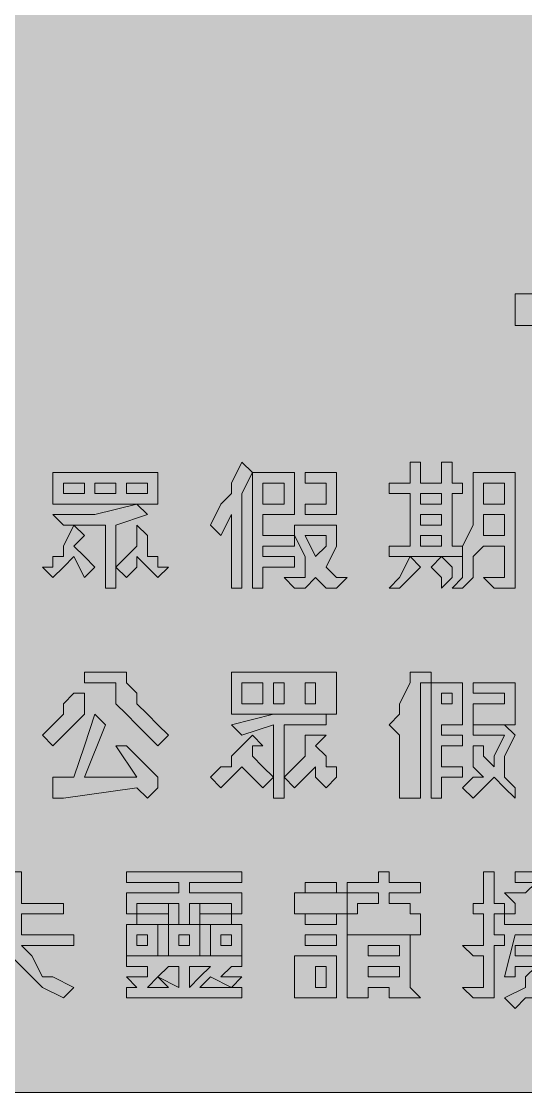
# Model space of a CAD drawing. Header units: metres. Extents: x 10 to 558, y 11 to 260.
# Drawn here: x 115.3 to 172.9, y 11.3 to 133.6 of the extents above; entities that cross this region are included whole.
import ezdxf

# ---------------------------------------------------------------- set-up
doc = ezdxf.new("R2010")
doc.units = ezdxf.units.M
doc.layers.add('FILL_BLUE_0000FF', color=7, linetype='Continuous', true_color=0x0000ff)
doc.layers.add('FILL_WHITE_FFFFFF', color=7, linetype='Continuous', true_color=0xffffff)

msp = doc.modelspace()

# ---------------------------------------------------------------- hatches: boundary and pattern name
at = {"layer": 'FILL_BLUE_0000FF', "true_color": 0x0000ff}
h = msp.add_hatch(color=7, dxfattribs=at)
h.dxf.hatch_style = 1
h.paths.add_polyline_path([(551.8, 259.63), (552.54, 259.47), (553.8, 258.93), (554.83, 258.16), (555.75, 257.28), (556.54, 256.78), (557.14, 256.19), (557.56, 255.55), (557.85, 254.88), (558.11, 253.57), (558.15, 252.48), (558.15, 18.48), (558.15, 16.08), (555.75, 13.68), (554.83, 12.8), (553.8, 12.03), (552.54, 11.49), (551.8, 11.33), (550.95, 11.28), (16.95, 11.28), (16.05, 11.3), (15.15, 11.43), (14.25, 11.79), (13.35, 12.48), (12.6, 12.63), (11.83, 12.99), (10.95, 13.68), (10.55, 14.18), (10.26, 14.77), (9.9, 16.08), (9.75, 18.48), (9.75, 252.48), (9.75, 254.88), (9.94, 255.76), (10.35, 256.53), (10.95, 257.28), (11.83, 257.99), (12.6, 258.48), (13.14, 258.97), (13.3, 259.28), (13.35, 259.68), (16.95, 259.68), (550.95, 259.68), (551.8, 259.63)])
at = {"layer": 'FILL_WHITE_FFFFFF', "true_color": 0xffffff}
h = msp.add_hatch(color=7, dxfattribs=at)
h.dxf.hatch_style = 1
h.paths.add_polyline_path([(200.55, 102.48), (200.55, 98.88), (171.75, 98.88), (171.75, 102.48), (200.55, 102.48)])
h = msp.add_hatch(color=7, dxfattribs=at)
h.dxf.hatch_style = 1
h.paths.add_polyline_path([(140.55, 79.68), (140.55, 68.88), (139.35, 68.88), (139.35, 77.28), (138.15, 74.88), (136.95, 76.08), (138.15, 78.48), (139.35, 79.68), (139.35, 80.88), (140.55, 83.28), (141.75, 82.08), (140.55, 79.68)])
h = msp.add_hatch(color=7, dxfattribs=at)
h.dxf.hatch_style = 1
h.paths.add_polyline_path([(160.95, 82.08), (160.95, 80.88), (163.35, 80.88), (163.35, 83.28), (164.55, 83.28), (164.55, 82.08), (164.55, 80.88), (165.75, 80.88), (165.75, 79.68), (164.55, 79.68), (164.55, 73.68), (165.75, 73.68), (165.75, 72.48), (157.35, 72.48), (157.35, 73.68), (159.75, 73.68), (159.75, 79.68), (157.35, 79.68), (157.35, 80.88), (159.75, 80.88), (159.75, 83.28), (160.95, 83.28), (160.95, 82.08)])
h.paths.add_polyline_path([(160.95, 76.08), (163.35, 76.08), (163.35, 77.28), (160.95, 77.28), (160.95, 76.08)], flags=16)
h.paths.add_polyline_path([(160.95, 74.88), (160.95, 73.68), (163.35, 73.68), (163.35, 74.88), (160.95, 74.88)], flags=16)
h.paths.add_polyline_path([(163.35, 79.68), (160.95, 79.68), (160.95, 78.48), (163.35, 78.48), (163.35, 79.68)], flags=16)
h = msp.add_hatch(color=7, dxfattribs=at)
h.dxf.hatch_style = 1
h.paths.add_polyline_path([(118.95, 82.08), (130.95, 82.08), (130.95, 78.48), (118.95, 78.48), (118.95, 82.08)])
h.paths.add_polyline_path([(120.15, 79.68), (122.55, 79.68), (122.55, 80.88), (120.15, 80.88), (120.15, 79.68)], flags=16)
h.paths.add_polyline_path([(123.75, 80.88), (123.75, 79.68), (126.15, 79.68), (126.15, 80.88), (123.75, 80.88)], flags=16)
h.paths.add_polyline_path([(129.75, 80.88), (127.35, 80.88), (127.35, 79.68), (129.75, 79.68), (129.75, 80.88)], flags=16)
h = msp.add_hatch(color=7, dxfattribs=at)
h.dxf.hatch_style = 1
h.paths.add_polyline_path([(146.55, 77.28), (142.95, 77.28), (142.95, 74.88), (146.55, 74.88), (146.55, 73.68), (142.95, 73.68), (142.95, 72.48), (146.55, 72.48), (146.55, 71.28), (142.95, 71.28), (142.95, 68.88), (141.75, 68.88), (141.75, 82.08), (146.55, 82.08), (146.55, 77.28)])
h.paths.add_polyline_path([(145.35, 80.88), (142.95, 80.88), (142.95, 78.48), (145.35, 78.48), (145.35, 80.88)], flags=16)
h = msp.add_hatch(color=7, dxfattribs=at)
h.dxf.hatch_style = 1
h.paths.add_polyline_path([(151.35, 82.08), (151.35, 77.28), (147.75, 77.28), (147.75, 78.48), (150.15, 78.48), (150.15, 80.88), (147.75, 80.88), (147.75, 82.08), (151.35, 82.08)])
h = msp.add_hatch(color=7, dxfattribs=at)
h.dxf.hatch_style = 1
h.paths.add_polyline_path([(171.75, 68.88), (170.55, 68.88), (169.35, 68.88), (168.15, 70.08), (169.35, 70.08), (170.55, 70.08), (170.55, 73.68), (168.15, 73.68), (166.95, 72.48), (166.95, 71.28), (166.95, 70.08), (165.75, 68.88), (164.55, 68.88), (165.75, 70.08), (165.75, 72.48), (165.75, 73.68), (166.95, 76.08), (166.95, 82.08), (171.75, 82.08), (171.75, 70.08), (171.75, 68.88)])
h.paths.add_polyline_path([(168.15, 77.28), (168.15, 74.88), (170.55, 74.88), (170.55, 77.28), (168.15, 77.28)], flags=16)
h.paths.add_polyline_path([(170.55, 80.88), (168.15, 80.88), (168.15, 78.48), (170.55, 78.48), (170.55, 80.88)], flags=16)
h = msp.add_hatch(color=7, dxfattribs=at)
h.dxf.hatch_style = 1
h.paths.add_polyline_path([(123.75, 77.28), (128.55, 78.48), (129.75, 77.28), (126.15, 76.08), (126.15, 68.88), (124.95, 68.88), (124.95, 76.08), (120.15, 76.08), (118.95, 77.28), (123.75, 77.28)])
h = msp.add_hatch(color=7, dxfattribs=at)
h.dxf.hatch_style = 1
h.paths.add_polyline_path([(122.55, 74.88), (121.35, 73.68), (122.55, 72.48), (123.75, 71.28), (122.55, 70.08), (121.35, 72.48), (120.15, 71.28), (118.95, 70.08), (117.75, 71.28), (118.95, 71.28), (118.95, 72.48), (120.15, 72.48), (120.15, 73.68), (121.35, 76.08), (122.55, 74.88)])
h = msp.add_hatch(color=7, dxfattribs=at)
h.dxf.hatch_style = 1
h.paths.add_polyline_path([(129.75, 74.88), (129.75, 73.68), (129.75, 72.48), (130.95, 72.48), (130.95, 71.28), (132.15, 71.28), (130.95, 70.08), (129.75, 71.28), (128.55, 72.48), (128.55, 71.28), (127.35, 70.08), (126.15, 71.28), (127.35, 72.48), (128.55, 73.68), (128.55, 76.08), (129.75, 74.88)])
h = msp.add_hatch(color=7, dxfattribs=at)
h.dxf.hatch_style = 1
h.paths.add_polyline_path([(150.15, 76.08), (151.35, 76.08), (151.35, 73.68), (150.15, 71.28), (151.35, 70.08), (152.55, 70.08), (151.35, 68.88), (150.15, 68.88), (148.95, 70.08), (147.75, 68.88), (146.55, 68.88), (145.35, 70.08), (147.75, 70.08), (147.75, 71.28), (147.75, 72.48), (146.55, 74.88), (146.55, 76.08), (150.15, 76.08)])
h.paths.add_polyline_path([(150.15, 73.68), (150.15, 74.88), (147.75, 74.88), (148.95, 72.48), (150.15, 73.68)], flags=16)
h = msp.add_hatch(color=7, dxfattribs=at)
h.dxf.hatch_style = 1
h.paths.add_polyline_path([(158.55, 70.08), (159.75, 72.48), (160.95, 71.28), (159.75, 70.08), (158.55, 68.88), (157.35, 68.88), (158.55, 70.08)])
h = msp.add_hatch(color=7, dxfattribs=at)
h.dxf.hatch_style = 1
h.paths.add_polyline_path([(164.55, 71.28), (164.55, 70.08), (163.35, 68.88), (163.35, 70.08), (162.15, 71.28), (163.35, 72.48), (164.55, 71.28)])
h = msp.add_hatch(color=7, dxfattribs=at)
h.dxf.hatch_style = 1
h.paths.add_polyline_path([(127.35, 59.28), (127.35, 58.08), (128.55, 56.88), (128.55, 55.68), (129.75, 54.48), (130.95, 53.28), (132.15, 52.08), (130.95, 50.88), (128.55, 53.28), (127.35, 54.48), (126.15, 55.68), (126.15, 58.08), (122.55, 58.08), (122.55, 59.28), (127.35, 59.28)])
h = msp.add_hatch(color=7, dxfattribs=at)
h.dxf.hatch_style = 1
h.paths.add_polyline_path([(139.35, 59.28), (151.35, 59.28), (151.35, 54.48), (139.35, 54.48), (139.35, 59.28)])
h.paths.add_polyline_path([(140.55, 55.68), (142.95, 55.68), (142.95, 58.08), (140.55, 58.08), (140.55, 55.68)], flags=16)
h.paths.add_polyline_path([(144.15, 58.08), (144.15, 55.68), (145.35, 55.68), (145.35, 58.08), (144.15, 58.08)], flags=16)
h.paths.add_polyline_path([(148.95, 58.08), (147.75, 58.08), (147.75, 55.68), (148.95, 55.68), (148.95, 58.08)], flags=16)
h = msp.add_hatch(color=7, dxfattribs=at)
h.dxf.hatch_style = 1
h.paths.add_polyline_path([(158.55, 54.48), (158.55, 55.68), (159.75, 58.08), (159.75, 59.28), (160.95, 59.28), (162.15, 59.28), (162.15, 58.08), (160.95, 58.08), (160.95, 55.68), (160.95, 44.88), (158.55, 44.88), (158.55, 52.08), (157.35, 53.28), (158.55, 54.48)])
h = msp.add_hatch(color=7, dxfattribs=at)
h.dxf.hatch_style = 1
h.paths.add_polyline_path([(165.75, 53.28), (163.35, 53.28), (163.35, 52.08), (165.75, 52.08), (165.75, 50.88), (163.35, 50.88), (163.35, 48.48), (165.75, 48.48), (165.75, 47.28), (163.35, 47.28), (163.35, 44.88), (162.15, 44.88), (162.15, 58.08), (165.75, 58.08), (165.75, 53.28)])
h.paths.add_polyline_path([(164.55, 56.88), (163.35, 56.88), (163.35, 55.68), (164.55, 55.68), (164.55, 56.88)], flags=16)
h = msp.add_hatch(color=7, dxfattribs=at)
h.dxf.hatch_style = 1
h.paths.add_polyline_path([(171.75, 58.08), (171.75, 53.28), (166.95, 53.28), (166.95, 55.68), (170.55, 55.68), (170.55, 56.88), (166.95, 56.88), (166.95, 58.08), (171.75, 58.08)])
h = msp.add_hatch(color=7, dxfattribs=at)
h.dxf.hatch_style = 1
h.paths.add_polyline_path([(122.55, 54.48), (121.35, 53.28), (120.15, 52.08), (118.95, 50.88), (117.75, 52.08), (118.95, 53.28), (120.15, 54.48), (120.15, 55.68), (121.35, 56.88), (122.55, 56.88), (122.55, 54.48)])
h = msp.add_hatch(color=7, dxfattribs=at)
h.dxf.hatch_style = 1
h.paths.add_polyline_path([(122.55, 47.28), (128.55, 47.28), (126.15, 50.88), (127.35, 50.88), (128.55, 49.68), (129.75, 48.48), (130.95, 47.28), (130.95, 46.08), (129.75, 44.88), (128.55, 46.08), (120.15, 44.88), (118.95, 44.88), (118.95, 46.08), (118.95, 47.28), (121.35, 47.28), (122.55, 50.88), (123.75, 54.48), (124.95, 53.28), (122.55, 47.28)])
h = msp.add_hatch(color=7, dxfattribs=at)
h.dxf.hatch_style = 1
h.paths.add_polyline_path([(144.15, 54.48), (148.95, 54.48), (150.15, 54.48), (150.15, 53.28), (148.95, 53.28), (145.35, 53.28), (145.35, 44.88), (144.15, 44.88), (144.15, 53.28), (140.55, 52.08), (139.35, 53.28), (144.15, 54.48)])
h = msp.add_hatch(color=7, dxfattribs=at)
h.dxf.hatch_style = 1
h.paths.add_polyline_path([(170.55, 53.28), (171.75, 52.08), (170.55, 49.68), (170.55, 47.28), (171.75, 46.08), (171.75, 44.88), (170.55, 46.08), (169.35, 47.28), (168.15, 46.08), (166.95, 44.88), (165.75, 46.08), (166.95, 47.28), (168.15, 47.28), (166.95, 48.48), (166.95, 50.88), (168.15, 50.88), (168.15, 49.68), (169.35, 48.48), (169.35, 49.68), (170.55, 52.08), (166.95, 52.08), (166.95, 53.28), (170.55, 53.28)])
h = msp.add_hatch(color=7, dxfattribs=at)
h.dxf.hatch_style = 1
h.paths.add_polyline_path([(142.95, 50.88), (141.75, 50.88), (141.75, 49.68), (142.95, 48.48), (144.15, 47.28), (142.95, 46.08), (140.55, 48.48), (139.35, 47.28), (138.15, 46.08), (136.95, 47.28), (138.15, 48.48), (139.35, 48.48), (139.35, 49.68), (140.55, 50.88), (141.75, 52.08), (142.95, 50.88)])
h = msp.add_hatch(color=7, dxfattribs=at)
h.dxf.hatch_style = 1
h.paths.add_polyline_path([(148.95, 52.08), (150.15, 52.08), (148.95, 50.88), (150.15, 49.68), (150.15, 48.48), (151.35, 48.48), (151.35, 47.28), (150.15, 46.08), (148.95, 47.28), (148.95, 48.48), (147.75, 47.28), (146.55, 46.08), (145.35, 47.28), (146.55, 48.48), (147.75, 49.68), (147.75, 50.88), (147.75, 52.08), (148.95, 52.08)])
h = msp.add_hatch(color=7, dxfattribs=at)
h.dxf.hatch_style = 1
h.paths.add_polyline_path([(108.15, 31.68), (109.35, 32.88), (109.35, 34.08), (110.55, 36.48), (111.75, 35.28), (110.55, 32.88), (112.95, 32.88), (112.95, 36.48), (114.15, 36.48), (115.35, 36.48), (115.35, 35.28), (115.35, 32.88), (120.15, 32.88), (120.15, 31.68), (115.35, 31.68), (115.35, 29.28), (121.35, 29.28), (121.35, 28.08), (115.35, 28.08), (116.55, 26.88), (117.75, 24.48), (118.95, 24.48), (121.35, 23.28), (120.15, 22.08), (117.75, 23.28), (116.55, 24.48), (115.35, 25.68), (114.15, 26.88), (112.95, 25.68), (111.75, 24.48), (110.55, 23.28), (108.15, 22.08), (106.95, 23.28), (109.35, 24.48), (110.55, 25.68), (111.75, 26.88), (112.95, 28.08), (106.95, 28.08), (106.95, 29.28), (108.15, 29.28), (106.95, 30.48), (108.15, 31.68)])
h.paths.add_polyline_path([(112.95, 29.28), (112.95, 31.68), (110.55, 31.68), (109.35, 30.48), (108.15, 29.28), (112.95, 29.28)], flags=16)
h = msp.add_hatch(color=7, dxfattribs=at)
h.dxf.hatch_style = 1
h.paths.add_polyline_path([(140.55, 36.48), (140.55, 35.28), (134.55, 35.28), (134.55, 34.08), (140.55, 34.08), (140.55, 31.68), (139.35, 31.68), (139.35, 32.88), (134.55, 32.88), (134.55, 30.48), (133.35, 30.48), (133.35, 32.88), (128.55, 32.88), (128.55, 31.68), (127.35, 31.68), (127.35, 34.08), (133.35, 34.08), (133.35, 35.28), (127.35, 35.28), (127.35, 36.48), (140.55, 36.48)])
h = msp.add_hatch(color=7, dxfattribs=at)
h.dxf.hatch_style = 1
h.paths.add_polyline_path([(156.15, 32.88), (156.15, 34.08), (152.55, 34.08), (152.55, 35.28), (156.15, 35.28), (156.15, 36.48), (157.35, 36.48), (157.35, 35.28), (160.95, 35.28), (160.95, 34.08), (157.35, 34.08), (157.35, 32.88), (159.75, 32.88), (159.75, 31.68), (160.95, 31.68), (160.95, 29.28), (152.55, 29.28), (152.55, 31.68), (153.75, 31.68), (153.75, 32.88), (156.15, 32.88)])
h = msp.add_hatch(color=7, dxfattribs=at)
h.dxf.hatch_style = 1
h.paths.add_polyline_path([(169.35, 36.48), (169.35, 35.28), (169.35, 32.88), (170.55, 32.88), (170.55, 31.68), (169.35, 31.68), (169.35, 29.28), (170.55, 29.28), (170.55, 28.08), (169.35, 28.08), (169.35, 23.28), (169.35, 22.08), (168.15, 22.08), (166.95, 22.08), (165.75, 23.28), (166.95, 23.28), (168.15, 23.28), (168.15, 26.88), (166.95, 26.88), (165.75, 28.08), (168.15, 28.08), (168.15, 31.68), (166.95, 31.68), (166.95, 32.88), (168.15, 32.88), (168.15, 36.48), (169.35, 36.48)])
h = msp.add_hatch(color=7, dxfattribs=at)
h.dxf.hatch_style = 1
h.paths.add_polyline_path([(175.35, 28.08), (171.75, 28.08), (171.75, 26.88), (175.35, 26.88), (174.15, 23.28), (174.15, 22.08), (172.95, 22.08), (171.75, 20.88), (170.55, 22.08), (172.95, 23.28), (172.95, 24.48), (174.15, 25.68), (171.75, 25.68), (171.75, 24.48), (170.55, 24.48), (171.75, 29.28), (174.15, 29.28), (174.15, 30.48), (171.75, 30.48), (170.55, 30.48), (170.55, 31.68), (171.75, 31.68), (171.75, 32.88), (170.55, 34.08), (171.75, 34.08), (172.95, 34.08), (174.15, 35.28), (171.75, 35.28), (171.75, 36.48), (174.15, 36.48), (175.35, 35.28), (175.35, 34.08), (174.15, 32.88), (174.15, 31.68), (175.35, 31.68), (175.35, 28.08)])
h = msp.add_hatch(color=7, dxfattribs=at)
h.dxf.hatch_style = 1
h.paths.add_polyline_path([(151.35, 35.28), (151.35, 34.08), (147.75, 34.08), (147.75, 35.28), (151.35, 35.28)])
h = msp.add_hatch(color=7, dxfattribs=at)
h.dxf.hatch_style = 1
h.paths.add_polyline_path([(152.55, 34.08), (152.55, 31.68), (146.55, 31.68), (146.55, 34.08), (152.55, 34.08)])
h = msp.add_hatch(color=7, dxfattribs=at)
h.dxf.hatch_style = 1
h.paths.add_polyline_path([(132.15, 32.88), (132.15, 31.68), (128.55, 31.68), (128.55, 32.88), (132.15, 32.88)])
h = msp.add_hatch(color=7, dxfattribs=at)
h.dxf.hatch_style = 1
h.paths.add_polyline_path([(139.35, 32.88), (139.35, 31.68), (135.75, 31.68), (135.75, 32.88), (139.35, 32.88)])
h = msp.add_hatch(color=7, dxfattribs=at)
h.dxf.hatch_style = 1
h.paths.add_polyline_path([(132.15, 31.68), (132.15, 30.48), (128.55, 30.48), (128.55, 31.68), (132.15, 31.68)])
h = msp.add_hatch(color=7, dxfattribs=at)
h.dxf.hatch_style = 1
h.paths.add_polyline_path([(139.35, 31.68), (139.35, 30.48), (135.75, 30.48), (135.75, 31.68), (139.35, 31.68)])
h = msp.add_hatch(color=7, dxfattribs=at)
h.dxf.hatch_style = 1
h.paths.add_polyline_path([(151.35, 31.68), (151.35, 30.48), (147.75, 30.48), (147.75, 31.68), (151.35, 31.68)])
h = msp.add_hatch(color=7, dxfattribs=at)
h.dxf.hatch_style = 1
h.paths.add_polyline_path([(130.95, 26.88), (127.35, 26.88), (127.35, 30.48), (130.95, 30.48), (130.95, 26.88)])
h.paths.add_polyline_path([(129.75, 29.28), (128.55, 29.28), (128.55, 28.08), (129.75, 28.08), (129.75, 29.28)], flags=16)
h = msp.add_hatch(color=7, dxfattribs=at)
h.dxf.hatch_style = 1
h.paths.add_polyline_path([(135.75, 26.88), (132.15, 26.88), (132.15, 30.48), (135.75, 30.48), (135.75, 26.88)])
h.paths.add_polyline_path([(134.55, 29.28), (133.35, 29.28), (133.35, 28.08), (134.55, 28.08), (134.55, 29.28)], flags=16)
h = msp.add_hatch(color=7, dxfattribs=at)
h.dxf.hatch_style = 1
h.paths.add_polyline_path([(140.55, 26.88), (136.95, 26.88), (136.95, 30.48), (140.55, 30.48), (140.55, 26.88)])
h.paths.add_polyline_path([(139.35, 29.28), (138.15, 29.28), (138.15, 28.08), (139.35, 28.08), (139.35, 29.28)], flags=16)
h = msp.add_hatch(color=7, dxfattribs=at)
h.dxf.hatch_style = 1
h.paths.add_polyline_path([(151.35, 29.28), (151.35, 28.08), (147.75, 28.08), (147.75, 29.28), (151.35, 29.28)])
h = msp.add_hatch(color=7, dxfattribs=at)
h.dxf.hatch_style = 1
h.paths.add_polyline_path([(152.55, 29.28), (159.75, 29.28), (159.75, 23.28), (160.95, 22.08), (159.75, 22.08), (158.55, 22.08), (157.35, 22.08), (157.35, 23.28), (154.95, 23.28), (154.95, 22.08), (152.55, 22.08), (152.55, 29.28)])
h.paths.add_polyline_path([(154.95, 28.08), (154.95, 26.88), (158.55, 26.88), (158.55, 28.08), (154.95, 28.08)], flags=16)
h.paths.add_polyline_path([(158.55, 25.68), (154.95, 25.68), (154.95, 24.48), (158.55, 24.48), (158.55, 25.68)], flags=16)
h = msp.add_hatch(color=7, dxfattribs=at)
h.dxf.hatch_style = 1
h.paths.add_polyline_path([(127.35, 22.08), (127.35, 23.28), (128.55, 23.28), (127.35, 24.48), (129.75, 24.48), (129.75, 25.68), (127.35, 25.68), (127.35, 26.88), (140.55, 26.88), (140.55, 25.68), (139.35, 25.68), (138.15, 24.48), (140.55, 24.48), (139.35, 23.28), (140.55, 23.28), (140.55, 22.08), (127.35, 22.08)])
h.paths.add_polyline_path([(136.95, 24.48), (135.75, 23.28), (139.35, 23.28), (136.95, 24.48)], flags=16)
h.paths.add_polyline_path([(134.55, 25.68), (134.55, 23.28), (135.75, 24.48), (136.95, 25.68), (134.55, 25.68)], flags=16)
h.paths.add_polyline_path([(130.95, 24.48), (129.75, 23.28), (132.15, 23.28), (130.95, 24.48)], flags=16)
h.paths.add_polyline_path([(133.35, 23.28), (133.35, 25.68), (132.15, 25.68), (130.95, 24.48), (133.35, 23.28)], flags=16)
h = msp.add_hatch(color=7, dxfattribs=at)
h.dxf.hatch_style = 1
h.paths.add_polyline_path([(151.35, 26.88), (151.35, 22.08), (150.15, 22.08), (148.95, 22.08), (146.55, 22.08), (146.55, 26.88), (151.35, 26.88)])
h.paths.add_polyline_path([(150.15, 25.68), (148.95, 25.68), (148.95, 23.28), (150.15, 23.28), (150.15, 25.68)], flags=16)

# ---------------------------------------------------------------- linework, layer by layer
at = {"layer": 'FILL_BLUE_0000FF', "lineweight": 0, "true_color": 0x0000ff}
msp.add_lwpolyline([(550.95, 11.28), (16.95, 11.28), (16.05, 11.3), (15.15, 11.43), (14.25, 11.79), (13.35, 12.48), (12.6, 12.63), (11.83, 12.99), (10.95, 13.68), (10.55, 14.18), (10.26, 14.77), (9.9, 16.08), (9.75, 18.48), (9.75, 252.48)], dxfattribs=at)
at = {"layer": 'FILL_WHITE_FFFFFF', "lineweight": 0, "true_color": 0xffffff}
for points in [[(200.55, 102.48), (200.55, 98.88), (171.75, 98.88), (171.75, 102.48)], [(140.55, 79.68), (140.55, 68.88), (139.35, 68.88), (139.35, 77.28), (138.15, 74.88), (136.95, 76.08), (138.15, 78.48), (139.35, 79.68), (139.35, 80.88), (140.55, 83.28), (141.75, 82.08)], [(160.95, 82.08), (160.95, 80.88), (163.35, 80.88), (163.35, 83.28), (164.55, 83.28), (164.55, 82.08), (164.55, 80.88), (165.75, 80.88), (165.75, 79.68), (164.55, 79.68), (164.55, 73.68), (165.75, 73.68), (165.75, 72.48), (157.35, 72.48), (157.35, 73.68), (159.75, 73.68), (159.75, 79.68), (157.35, 79.68), (157.35, 80.88), (159.75, 80.88), (159.75, 83.28), (160.95, 83.28)], [(118.95, 82.08), (130.95, 82.08), (130.95, 78.48), (118.95, 78.48)], [(146.55, 77.28), (142.95, 77.28), (142.95, 74.88), (146.55, 74.88), (146.55, 73.68), (142.95, 73.68), (142.95, 72.48), (146.55, 72.48), (146.55, 71.28), (142.95, 71.28), (142.95, 68.88), (141.75, 68.88), (141.75, 82.08), (146.55, 82.08)], [(151.35, 82.08), (151.35, 77.28), (147.75, 77.28), (147.75, 78.48), (150.15, 78.48), (150.15, 80.88), (147.75, 80.88), (147.75, 82.08)], [(171.75, 68.88), (170.55, 68.88), (169.35, 68.88), (168.15, 70.08), (169.35, 70.08), (170.55, 70.08), (170.55, 73.68), (168.15, 73.68), (166.95, 72.48), (166.95, 71.28), (166.95, 70.08), (165.75, 68.88), (164.55, 68.88), (165.75, 70.08), (165.75, 72.48), (165.75, 73.68), (166.95, 76.08), (166.95, 82.08), (171.75, 82.08), (171.75, 70.08)], [(120.15, 79.68), (122.55, 79.68), (122.55, 80.88), (120.15, 80.88)], [(123.75, 80.88), (123.75, 79.68), (126.15, 79.68), (126.15, 80.88)], [(129.75, 80.88), (127.35, 80.88), (127.35, 79.68), (129.75, 79.68)], [(145.35, 80.88), (142.95, 80.88), (142.95, 78.48), (145.35, 78.48)], [(170.55, 80.88), (168.15, 80.88), (168.15, 78.48), (170.55, 78.48)], [(163.35, 79.68), (160.95, 79.68), (160.95, 78.48), (163.35, 78.48)], [(123.75, 77.28), (128.55, 78.48), (129.75, 77.28), (126.15, 76.08), (126.15, 68.88), (124.95, 68.88), (124.95, 76.08), (120.15, 76.08), (118.95, 77.28)], [(160.95, 76.08), (163.35, 76.08), (163.35, 77.28), (160.95, 77.28)], [(168.15, 77.28), (168.15, 74.88), (170.55, 74.88), (170.55, 77.28)], [(122.55, 74.88), (121.35, 73.68), (122.55, 72.48), (123.75, 71.28), (122.55, 70.08), (121.35, 72.48), (120.15, 71.28), (118.95, 70.08), (117.75, 71.28), (118.95, 71.28), (118.95, 72.48), (120.15, 72.48), (120.15, 73.68), (121.35, 76.08)], [(129.75, 74.88), (129.75, 73.68), (129.75, 72.48), (130.95, 72.48), (130.95, 71.28), (132.15, 71.28), (130.95, 70.08), (129.75, 71.28), (128.55, 72.48), (128.55, 71.28), (127.35, 70.08), (126.15, 71.28), (127.35, 72.48), (128.55, 73.68), (128.55, 76.08)], [(150.15, 76.08), (151.35, 76.08), (151.35, 73.68), (150.15, 71.28), (151.35, 70.08), (152.55, 70.08), (151.35, 68.88), (150.15, 68.88), (148.95, 70.08), (147.75, 68.88), (146.55, 68.88), (145.35, 70.08), (147.75, 70.08), (147.75, 71.28), (147.75, 72.48), (146.55, 74.88), (146.55, 76.08)], [(150.15, 73.68), (150.15, 74.88), (147.75, 74.88), (148.95, 72.48)], [(160.95, 74.88), (160.95, 73.68), (163.35, 73.68), (163.35, 74.88)], [(158.55, 70.08), (159.75, 72.48), (160.95, 71.28), (159.75, 70.08), (158.55, 68.88), (157.35, 68.88)], [(164.55, 71.28), (164.55, 70.08), (163.35, 68.88), (163.35, 70.08), (162.15, 71.28), (163.35, 72.48)], [(127.35, 59.28), (127.35, 58.08), (128.55, 56.88), (128.55, 55.68), (129.75, 54.48), (130.95, 53.28), (132.15, 52.08), (130.95, 50.88), (128.55, 53.28), (127.35, 54.48), (126.15, 55.68), (126.15, 58.08), (122.55, 58.08), (122.55, 59.28)], [(139.35, 59.28), (151.35, 59.28), (151.35, 54.48), (139.35, 54.48)], [(158.55, 54.48), (158.55, 55.68), (159.75, 58.08), (159.75, 59.28), (160.95, 59.28), (162.15, 59.28), (162.15, 58.08), (160.95, 58.08), (160.95, 55.68), (160.95, 44.88), (158.55, 44.88), (158.55, 52.08), (157.35, 53.28)], [(140.55, 55.68), (142.95, 55.68), (142.95, 58.08), (140.55, 58.08)], [(144.15, 58.08), (144.15, 55.68), (145.35, 55.68), (145.35, 58.08)], [(148.95, 58.08), (147.75, 58.08), (147.75, 55.68), (148.95, 55.68)], [(165.75, 53.28), (163.35, 53.28), (163.35, 52.08), (165.75, 52.08), (165.75, 50.88), (163.35, 50.88), (163.35, 48.48), (165.75, 48.48), (165.75, 47.28), (163.35, 47.28), (163.35, 44.88), (162.15, 44.88), (162.15, 58.08), (165.75, 58.08)], [(171.75, 58.08), (171.75, 53.28), (166.95, 53.28), (166.95, 55.68), (170.55, 55.68), (170.55, 56.88), (166.95, 56.88), (166.95, 58.08)], [(122.55, 54.48), (121.35, 53.28), (120.15, 52.08), (118.95, 50.88), (117.75, 52.08), (118.95, 53.28), (120.15, 54.48), (120.15, 55.68), (121.35, 56.88), (122.55, 56.88)], [(164.55, 56.88), (163.35, 56.88), (163.35, 55.68), (164.55, 55.68)], [(122.55, 47.28), (128.55, 47.28), (126.15, 50.88), (127.35, 50.88), (128.55, 49.68), (129.75, 48.48), (130.95, 47.28), (130.95, 46.08), (129.75, 44.88), (128.55, 46.08), (120.15, 44.88), (118.95, 44.88), (118.95, 46.08), (118.95, 47.28), (121.35, 47.28), (122.55, 50.88), (123.75, 54.48), (124.95, 53.28)], [(144.15, 54.48), (148.95, 54.48), (150.15, 54.48), (150.15, 53.28), (148.95, 53.28), (145.35, 53.28), (145.35, 44.88), (144.15, 44.88), (144.15, 53.28), (140.55, 52.08), (139.35, 53.28)], [(170.55, 53.28), (171.75, 52.08), (170.55, 49.68), (170.55, 47.28), (171.75, 46.08), (171.75, 44.88), (170.55, 46.08), (169.35, 47.28), (168.15, 46.08), (166.95, 44.88), (165.75, 46.08), (166.95, 47.28), (168.15, 47.28), (166.95, 48.48), (166.95, 50.88), (168.15, 50.88), (168.15, 49.68), (169.35, 48.48), (169.35, 49.68), (170.55, 52.08), (166.95, 52.08), (166.95, 53.28)], [(142.95, 50.88), (141.75, 50.88), (141.75, 49.68), (142.95, 48.48), (144.15, 47.28), (142.95, 46.08), (140.55, 48.48), (139.35, 47.28), (138.15, 46.08), (136.95, 47.28), (138.15, 48.48), (139.35, 48.48), (139.35, 49.68), (140.55, 50.88), (141.75, 52.08)], [(148.95, 52.08), (150.15, 52.08), (148.95, 50.88), (150.15, 49.68), (150.15, 48.48), (151.35, 48.48), (151.35, 47.28), (150.15, 46.08), (148.95, 47.28), (148.95, 48.48), (147.75, 47.28), (146.55, 46.08), (145.35, 47.28), (146.55, 48.48), (147.75, 49.68), (147.75, 50.88), (147.75, 52.08)], [(140.55, 36.48), (140.55, 35.28), (134.55, 35.28), (134.55, 34.08), (140.55, 34.08), (140.55, 31.68), (139.35, 31.68), (139.35, 32.88), (134.55, 32.88), (134.55, 30.48), (133.35, 30.48), (133.35, 32.88), (128.55, 32.88), (128.55, 31.68), (127.35, 31.68), (127.35, 34.08), (133.35, 34.08), (133.35, 35.28), (127.35, 35.28), (127.35, 36.48)], [(156.15, 32.88), (156.15, 34.08), (152.55, 34.08), (152.55, 35.28), (156.15, 35.28), (156.15, 36.48), (157.35, 36.48), (157.35, 35.28), (160.95, 35.28), (160.95, 34.08), (157.35, 34.08), (157.35, 32.88), (159.75, 32.88), (159.75, 31.68), (160.95, 31.68), (160.95, 29.28), (152.55, 29.28), (152.55, 31.68), (153.75, 31.68), (153.75, 32.88)], [(169.35, 36.48), (169.35, 35.28), (169.35, 32.88), (170.55, 32.88), (170.55, 31.68), (169.35, 31.68), (169.35, 29.28), (170.55, 29.28), (170.55, 28.08), (169.35, 28.08), (169.35, 23.28), (169.35, 22.08), (168.15, 22.08), (166.95, 22.08), (165.75, 23.28), (166.95, 23.28), (168.15, 23.28), (168.15, 26.88), (166.95, 26.88), (165.75, 28.08), (168.15, 28.08), (168.15, 31.68), (166.95, 31.68), (166.95, 32.88), (168.15, 32.88), (168.15, 36.48)], [(151.35, 35.28), (151.35, 34.08), (147.75, 34.08), (147.75, 35.28)], [(152.55, 34.08), (152.55, 31.68), (146.55, 31.68), (146.55, 34.08)], [(132.15, 32.88), (132.15, 31.68), (128.55, 31.68), (128.55, 32.88)], [(139.35, 32.88), (139.35, 31.68), (135.75, 31.68), (135.75, 32.88)], [(132.15, 31.68), (132.15, 30.48), (128.55, 30.48), (128.55, 31.68)], [(139.35, 31.68), (139.35, 30.48), (135.75, 30.48), (135.75, 31.68)], [(151.35, 31.68), (151.35, 30.48), (147.75, 30.48), (147.75, 31.68)], [(130.95, 26.88), (127.35, 26.88), (127.35, 30.48), (130.95, 30.48)], [(135.75, 26.88), (132.15, 26.88), (132.15, 30.48), (135.75, 30.48)], [(140.55, 26.88), (136.95, 26.88), (136.95, 30.48), (140.55, 30.48)], [(129.75, 29.28), (128.55, 29.28), (128.55, 28.08), (129.75, 28.08)], [(134.55, 29.28), (133.35, 29.28), (133.35, 28.08), (134.55, 28.08)], [(139.35, 29.28), (138.15, 29.28), (138.15, 28.08), (139.35, 28.08)], [(151.35, 29.28), (151.35, 28.08), (147.75, 28.08), (147.75, 29.28)], [(152.55, 29.28), (159.75, 29.28), (159.75, 23.28), (160.95, 22.08), (159.75, 22.08), (158.55, 22.08), (157.35, 22.08), (157.35, 23.28), (154.95, 23.28), (154.95, 22.08), (152.55, 22.08)], [(154.95, 28.08), (154.95, 26.88), (158.55, 26.88), (158.55, 28.08)], [(127.35, 22.08), (127.35, 23.28), (128.55, 23.28), (127.35, 24.48), (129.75, 24.48), (129.75, 25.68), (127.35, 25.68), (127.35, 26.88), (140.55, 26.88), (140.55, 25.68), (139.35, 25.68), (138.15, 24.48), (140.55, 24.48), (139.35, 23.28), (140.55, 23.28), (140.55, 22.08)], [(151.35, 26.88), (151.35, 22.08), (150.15, 22.08), (148.95, 22.08), (146.55, 22.08), (146.55, 26.88)], [(130.95, 24.48), (129.75, 23.28), (132.15, 23.28)], [(133.35, 23.28), (133.35, 25.68), (132.15, 25.68), (130.95, 24.48)], [(134.55, 25.68), (134.55, 23.28), (135.75, 24.48), (136.95, 25.68)], [(136.95, 24.48), (135.75, 23.28), (139.35, 23.28)], [(150.15, 25.68), (148.95, 25.68), (148.95, 23.28), (150.15, 23.28)], [(158.55, 25.68), (154.95, 25.68), (154.95, 24.48), (158.55, 24.48)]]:
    msp.add_lwpolyline(points, close=True, dxfattribs=at)
for points in [[(114.15, 36.48), (115.35, 36.48), (115.35, 35.28), (115.35, 32.88), (120.15, 32.88), (120.15, 31.68), (115.35, 31.68), (115.35, 29.28), (121.35, 29.28), (121.35, 28.08), (115.35, 28.08), (116.55, 26.88), (117.75, 24.48), (118.95, 24.48), (121.35, 23.28), (120.15, 22.08), (117.75, 23.28), (116.55, 24.48), (115.35, 25.68), (114.15, 26.88)], [(174.15, 30.48), (171.75, 30.48), (170.55, 30.48), (170.55, 31.68), (171.75, 31.68), (171.75, 32.88), (170.55, 34.08), (171.75, 34.08), (172.95, 34.08), (174.15, 35.28), (171.75, 35.28), (171.75, 36.48), (174.15, 36.48)], [(174.15, 22.08), (172.95, 22.08), (171.75, 20.88), (170.55, 22.08), (172.95, 23.28), (172.95, 24.48), (174.15, 25.68), (171.75, 25.68), (171.75, 24.48), (170.55, 24.48), (171.75, 29.28), (174.15, 29.28)], [(175.35, 28.08), (171.75, 28.08), (171.75, 26.88), (175.35, 26.88)]]:
    msp.add_lwpolyline(points, dxfattribs=at)

doc.saveas('drawing.dxf')
